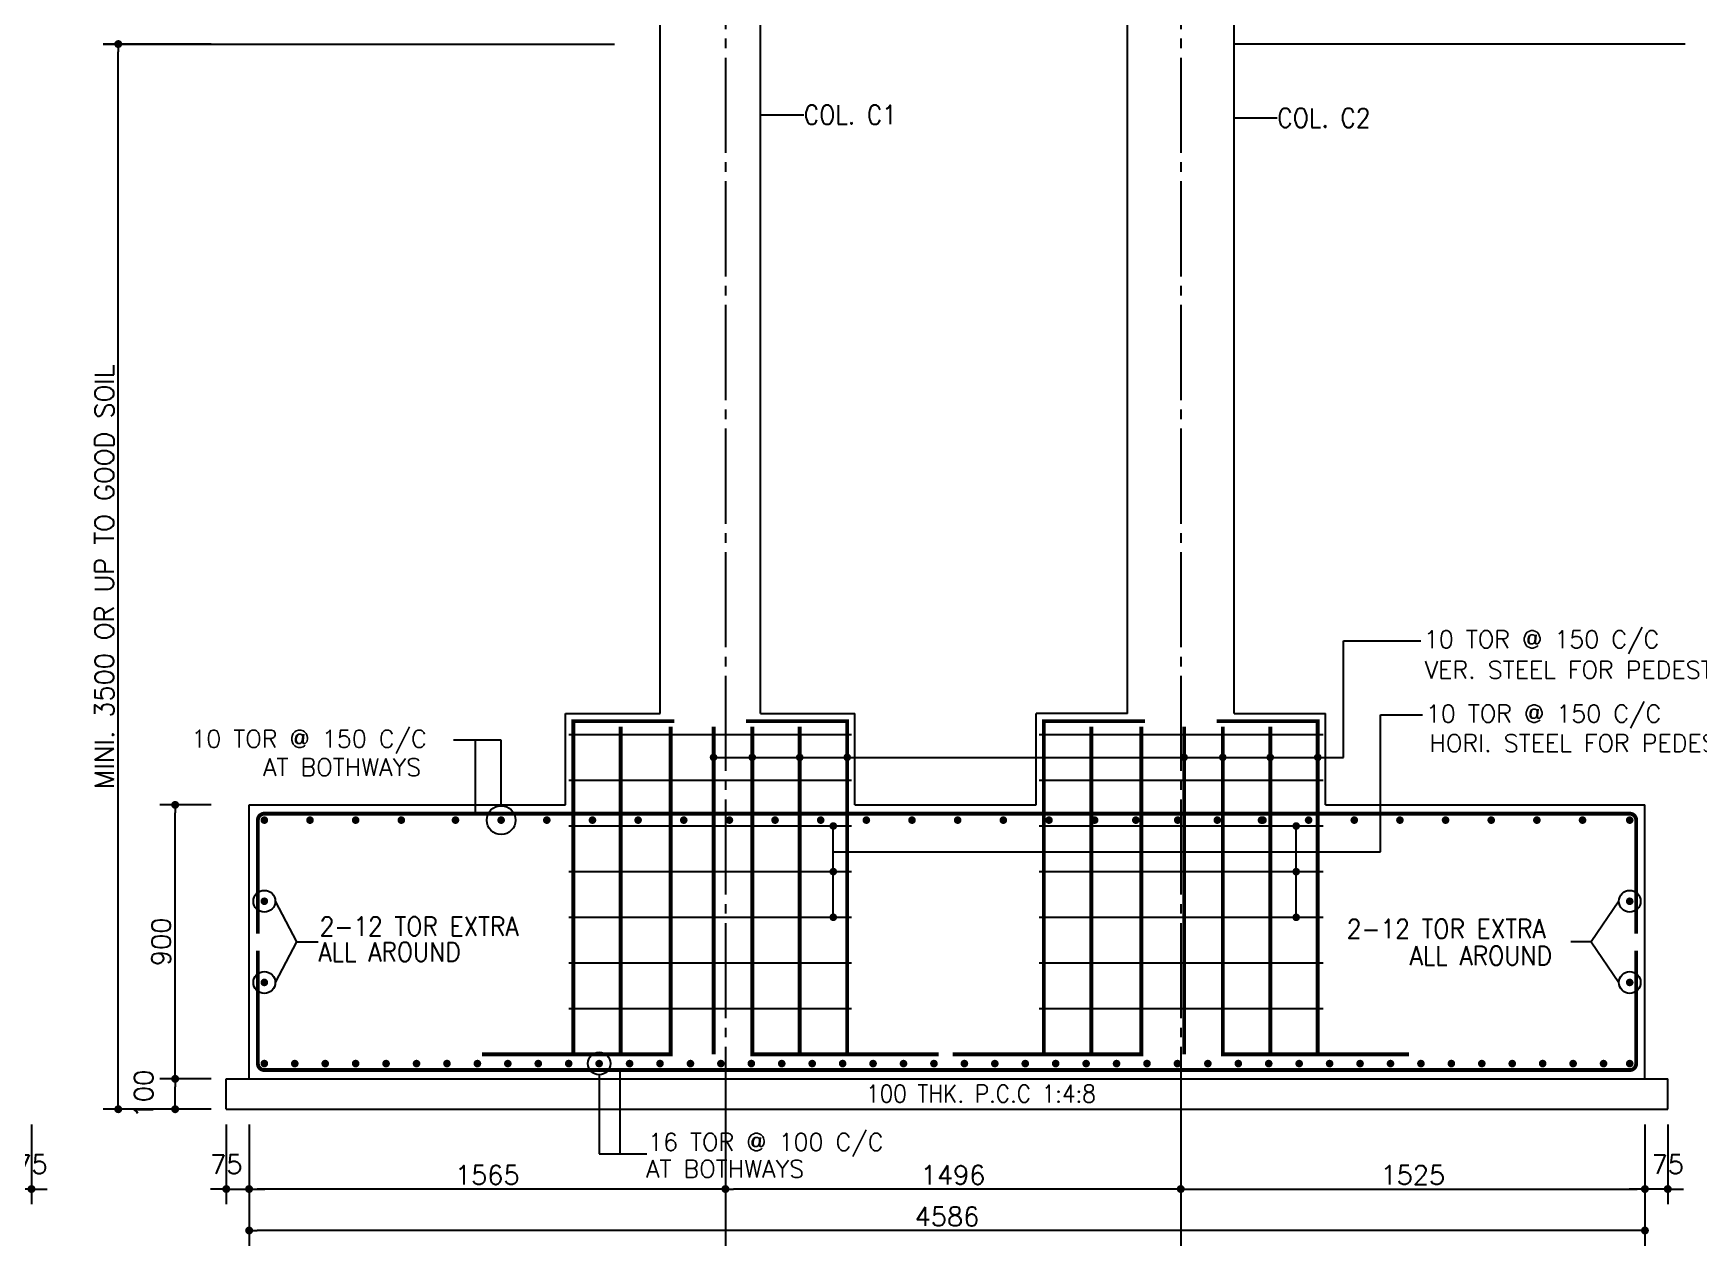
# Model space of a CAD drawing. Extents: x -200722 to 834823, y -494970 to 88783.
# Drawn here: x 491983 to 513870, y -77913 to -61978 of the extents above; entities that cross this region are included whole.
import ezdxf
from ezdxf.enums import TextEntityAlignment as Align

# ---------------------------------------------------------------- set-up
doc = ezdxf.new("R2010")
doc.units = 0
doc.header["$LTSCALE"] = 100
doc.header["$MEASUREMENT"] = 0
doc.header["$PDMODE"] = 34
for name, pattern in [('ACAD_ISO04W100', [30, 24, -3, 0, -3]), ('CL', [3.25, 2.5, -0.25, 0.25, -0.25]), ('HIDDEN', [0.375, 0.25, -0.125])]:
    doc.linetypes.add(name, pattern=pattern)
doc.layers.get('0').update_dxf_attribs({"linetype": 'CONTINUOUS'})
doc.layers.get('DEFPOINTS').update_dxf_attribs({"linetype": 'CONTINUOUS'})
for name, color, linetype in [('5', 4, 'CONTINUOUS'), ('A-Grid', 5, 'ACAD_ISO04W100'), ('BEAM', 4, 'CONTINUOUS'), ('STEEL', 6, 'CONTINUOUS'), ('TEXT', 2, 'CONTINUOUS')]:
    doc.layers.add(name, color=color, linetype=linetype)
doc.styles.add('ROMANS', font='romans.shx')
doc.styles.get("Standard").update_dxf_attribs({"font": 'simplex.shx'})
doc.dimstyles.new('STANDARD$0', dxfattribs={"dimtxt": 2.5, "dimasz": 2.5, "dimexe": 2, "dimexo": 0.7, "dimgap": 0.9, "dimtad": 1, "dimdec": 0, "dimdsep": 46, "dimtxsty": 'ROMANS', "dimcen": 0.09, "dimclrd": 4, "dimclre": 4, "dimclrt": 3, "dimadec": 0, "dimazin": 0, "dimtfac": 1, "dimtdec": 0, "dimtmove": 0, "dimatfit": 3, "dimfxl": 1, "dimtolj": 1, "dimtzin": 0, "dimarcsym": 0})

# ---------------------------------------------------------------- blocks, each defined once
blk = doc.blocks.new('DOT')
at = {"color": 0, "linetype": 'ByBlock'}
blk.add_line((-0.5, 0), (-1, 0), dxfattribs=at)
at = {"color": 0, "linetype": 'ByBlock', "const_width": 0.5}
blk.add_lwpolyline([(-0.25, 0, 1), (0.25, 0, 1)], format="xyb", close=True, dxfattribs=at)
blk = doc.blocks.new('*D752')
at = {"layer": 'BEAM', "color": 0, "lineweight": -2, "transparency": 16777216}
for p, q in [((494319, -75719), (493647, -75719)), ((493847, -76015), (493847, -75823)), ((494319, -76119), (493647, -76119))]:
    blk.add_line(p, q, dxfattribs=at)
at = {"layer": 'DEFPOINTS', "color": 0, "lineweight": -3, "transparency": 16777216}
for p in [(493847, -75719), (494519, -75719), (494519, -76119)]:
    blk.add_point(p, dxfattribs=at)
at = {"layer": 'BEAM', "color": 0, "lineweight": -2, "transparency": 16777216, "xscale": 104, "yscale": 104, "zscale": 104}
for p, rotation in [((493847, -75719), 90), ((493847, -76119), 270)]:
    blk.add_blockref('DOT', p, dxfattribs=dict(at, rotation=rotation))
at = {"layer": 'BEAM', "color": 0, "transparency": 16777216, "insert": (493433, -75919), "char_height": 248, "attachment_point": 5, "rotation": 90}
blk.add_mtext('\\A1;100', dxfattribs=at)
blk = doc.blocks.new('_DOT')
at = {"color": 0, "linetype": 'ByBlock'}
blk.add_line((-0.5, 0), (-1, 0), dxfattribs=at)
at = {"color": 0, "linetype": 'ByBlock', "const_width": 0.5}
blk.add_lwpolyline([(-0.25, 0, 1), (0.25, 0, 1)], format="xyb", close=True, dxfattribs=at)
blk = doc.blocks.new('*D753')
at = {"layer": 'BEAM', "color": 0, "lineweight": -2, "transparency": 16777216}
for p, q in [((494319, -72119), (493647, -72119)), ((493847, -75615), (493847, -72223)), ((494319, -75719), (493647, -75719))]:
    blk.add_line(p, q, dxfattribs=at)
at = {"layer": 'DEFPOINTS', "color": 0, "lineweight": -3, "transparency": 16777216}
for p in [(493847, -72119), (494519, -72119, 2867), (494519, -75719)]:
    blk.add_point(p, dxfattribs=at)
at = {"layer": 'BEAM', "color": 0, "lineweight": -2, "transparency": 16777216, "xscale": 104, "yscale": 104, "zscale": 104}
for p, rotation in [((493847, -72119), 90), ((493847, -75719), 270)]:
    blk.add_blockref('DOT', p, dxfattribs=dict(at, rotation=rotation))
at = {"layer": 'BEAM', "color": 0, "transparency": 16777216, "insert": (493663, -73919), "char_height": 248, "attachment_point": 5, "rotation": 90}
blk.add_mtext('\\A1;900', dxfattribs=at)
blk = doc.blocks.new('*D754')
at = {"layer": 'BEAM', "color": 0, "lineweight": -2, "transparency": 16777216}
for p, q in [((494319, -62119), (492899, -62119)), ((493099, -76015), (493099, -62223)), ((494319, -76119), (492899, -76119))]:
    blk.add_line(p, q, dxfattribs=at)
at = {"layer": 'DEFPOINTS', "color": 0, "lineweight": -3, "transparency": 16777216}
for p in [(493099, -62119), (494519, -62119), (494519, -76119)]:
    blk.add_point(p, dxfattribs=at)
at = {"layer": 'BEAM', "color": 0, "lineweight": -2, "transparency": 16777216, "xscale": 104, "yscale": 104, "zscale": 104}
for p, rotation in [((493099, -62119), 90), ((493099, -76119), 270)]:
    blk.add_blockref('DOT', p, dxfattribs=dict(at, rotation=rotation))
at = {"layer": 'BEAM', "color": 0, "transparency": 16777216, "insert": (492915, -69119), "char_height": 248, "attachment_point": 5, "rotation": 90}
blk.add_mtext('\\A1;{\\C4;MINI. 3500 OR UP TO GOOD SOIL}', dxfattribs=at)
blk = doc.blocks.new('*D755')
at = {"layer": 'BEAM', "color": 0, "lineweight": -2, "transparency": 16777216}
for p, q in [((494519, -76319), (494519, -77368)), ((494819, -76319), (494819, -77368)), ((494415, -77168), (494311, -77168)), ((494519, -77168), (494819, -77168)), ((494923, -77168), (495027, -77168))]:
    blk.add_line(p, q, dxfattribs=at)
at = {"layer": 'DEFPOINTS', "color": 0, "lineweight": -3, "transparency": 16777216}
for p in [(494519, -76119), (494819, -76119), (494819, -77168)]:
    blk.add_point(p, dxfattribs=at)
at = {"layer": 'BEAM', "color": 0, "lineweight": -2, "transparency": 16777216, "xscale": 104, "yscale": 104, "zscale": 104}
blk.add_blockref('DOT', (494519, -77168), dxfattribs=at)
at = {"layer": 'BEAM', "color": 0, "lineweight": -2, "transparency": 16777216, "xscale": 104, "yscale": 104, "zscale": 104, "rotation": 180}
blk.add_blockref('DOT', (494819, -77168), dxfattribs=at)
at = {"layer": 'BEAM', "color": 0, "transparency": 16777216, "insert": (494519, -76843), "char_height": 248, "attachment_point": 5}
blk.add_mtext('\\A1;75', dxfattribs=at)
blk = doc.blocks.new('*D756')
at = {"layer": 'BEAM', "color": 0, "lineweight": -2, "transparency": 16777216}
for p, q in [((494819, -76319), (494819, -77368)), ((501079, -76319), (501079, -77368)), ((500975, -77168), (494923, -77168))]:
    blk.add_line(p, q, dxfattribs=at)
at = {"layer": 'DEFPOINTS', "color": 0, "lineweight": -3, "transparency": 16777216}
for p in [(494819, -76119), (501079, -76119, 35449), (494819, -77168)]:
    blk.add_point(p, dxfattribs=at)
at = {"layer": 'BEAM', "color": 0, "lineweight": -2, "transparency": 16777216, "xscale": 104, "yscale": 104, "zscale": 104, "rotation": 180}
blk.add_blockref('DOT', (494819, -77168), dxfattribs=at)
at = {"layer": 'BEAM', "color": 0, "lineweight": -2, "transparency": 16777216, "xscale": 104, "yscale": 104, "zscale": 104}
blk.add_blockref('DOT', (501079, -77168), dxfattribs=at)
at = {"layer": 'BEAM', "color": 0, "transparency": 16777216, "insert": (497949, -76984), "char_height": 248, "attachment_point": 5}
blk.add_mtext('\\A1;1565', dxfattribs=at)
blk = doc.blocks.new('*D757')
at = {"layer": 'BEAM', "color": 0, "lineweight": -2, "transparency": 16777216}
for p, q in [((507063, -76319), (507063, -77368)), ((513163, -76319), (513163, -77368)), ((507167, -77168), (513059, -77168))]:
    blk.add_line(p, q, dxfattribs=at)
at = {"layer": 'DEFPOINTS', "color": 0, "lineweight": -3, "transparency": 16777216}
for p in [(507063, -76119, -225), (513163, -76119, -421), (513163, -77168)]:
    blk.add_point(p, dxfattribs=at)
at = {"layer": 'BEAM', "color": 0, "lineweight": -2, "transparency": 16777216, "xscale": 104, "yscale": 104, "zscale": 104, "rotation": 180}
blk.add_blockref('DOT', (507063, -77168), dxfattribs=at)
at = {"layer": 'BEAM', "color": 0, "lineweight": -2, "transparency": 16777216, "xscale": 104, "yscale": 104, "zscale": 104}
blk.add_blockref('DOT', (513163, -77168), dxfattribs=at)
at = {"layer": 'BEAM', "color": 0, "transparency": 16777216, "insert": (510113, -76984), "char_height": 248, "attachment_point": 5}
blk.add_mtext('\\A1;1525', dxfattribs=at)
blk = doc.blocks.new('*D758')
at = {"layer": 'BEAM', "color": 0, "lineweight": -2, "transparency": 16777216}
for p, q in [((513163, -76319), (513163, -77368)), ((513463, -76319), (513463, -77368)), ((513059, -77168), (512955, -77168)), ((513463, -77168), (513163, -77168)), ((513567, -77168), (513671, -77168))]:
    blk.add_line(p, q, dxfattribs=at)
at = {"layer": 'DEFPOINTS', "color": 0, "lineweight": -3, "transparency": 16777216}
for p in [(513163, -76119), (513463, -76119), (513163, -77168)]:
    blk.add_point(p, dxfattribs=at)
at = {"layer": 'BEAM', "color": 0, "lineweight": -2, "transparency": 16777216, "xscale": 104, "yscale": 104, "zscale": 104}
blk.add_blockref('DOT', (513163, -77168), dxfattribs=at)
at = {"layer": 'BEAM', "color": 0, "lineweight": -2, "transparency": 16777216, "xscale": 104, "yscale": 104, "zscale": 104, "rotation": 180}
blk.add_blockref('DOT', (513463, -77168), dxfattribs=at)
at = {"layer": 'BEAM', "color": 0, "transparency": 16777216, "insert": (513463, -76843), "char_height": 248, "attachment_point": 5}
blk.add_mtext('\\A1;75', dxfattribs=at)
blk = doc.blocks.new('*D759')
at = {"layer": 'BEAM', "color": 0, "lineweight": -2, "transparency": 16777216}
for p, q in [((494819, -76319), (494819, -77913)), ((513163, -76319), (513163, -77913)), ((513059, -77713), (494923, -77713))]:
    blk.add_line(p, q, dxfattribs=at)
at = {"layer": 'DEFPOINTS', "color": 0, "lineweight": -3, "transparency": 16777216}
for p in [(494819, -76119, -29786), (513163, -76119, -421), (494819, -77713)]:
    blk.add_point(p, dxfattribs=at)
at = {"layer": 'BEAM', "color": 0, "lineweight": -2, "transparency": 16777216, "xscale": 104, "yscale": 104, "zscale": 104, "rotation": 180}
blk.add_blockref('DOT', (494819, -77713), dxfattribs=at)
at = {"layer": 'BEAM', "color": 0, "lineweight": -2, "transparency": 16777216, "xscale": 104, "yscale": 104, "zscale": 104}
blk.add_blockref('DOT', (513163, -77713), dxfattribs=at)
at = {"layer": 'BEAM', "color": 0, "transparency": 16777216, "insert": (503991, -77529), "char_height": 248, "attachment_point": 5}
blk.add_mtext('\\A1;4586', dxfattribs=at)
blk = doc.blocks.new('*D760')
at = {"layer": 'BEAM', "color": 0, "lineweight": -2, "transparency": 16777216}
for p, q in [((501079, -76319), (501079, -77368)), ((507063, -76319), (507063, -77368)), ((506959, -77168), (501183, -77168))]:
    blk.add_line(p, q, dxfattribs=at)
at = {"layer": 'DEFPOINTS', "color": 0, "lineweight": -3, "transparency": 16777216}
for p in [(501079, -76119, -418), (507063, -76119, -225), (501079, -77168)]:
    blk.add_point(p, dxfattribs=at)
at = {"layer": 'BEAM', "color": 0, "lineweight": -2, "transparency": 16777216, "xscale": 104, "yscale": 104, "zscale": 104, "rotation": 180}
blk.add_blockref('DOT', (501079, -77168), dxfattribs=at)
at = {"layer": 'BEAM', "color": 0, "lineweight": -2, "transparency": 16777216, "xscale": 104, "yscale": 104, "zscale": 104}
blk.add_blockref('DOT', (507063, -77168), dxfattribs=at)
at = {"layer": 'BEAM', "color": 0, "transparency": 16777216, "insert": (504071, -76984), "char_height": 248, "attachment_point": 5}
blk.add_mtext('\\A1;1496', dxfattribs=at)
blk = doc.blocks.new('*D936')
at = {"layer": 'BEAM', "color": 0, "lineweight": -2, "transparency": 16777216}
for p, q in [((491659, -76319), (491659, -77368)), ((491959, -76319), (491959, -77368)), ((491555, -77168), (491451, -77168)), ((491959, -77168), (491659, -77168)), ((492063, -77168), (492167, -77168))]:
    blk.add_line(p, q, dxfattribs=at)
at = {"layer": 'DEFPOINTS', "color": 0, "lineweight": -3, "transparency": 16777216}
for p in [(491659, -76119), (491959, -76119), (491659, -77168)]:
    blk.add_point(p, dxfattribs=at)
at = {"layer": 'BEAM', "color": 0, "lineweight": -2, "transparency": 16777216, "xscale": 104, "yscale": 104, "zscale": 104}
blk.add_blockref('DOT', (491659, -77168), dxfattribs=at)
at = {"layer": 'BEAM', "color": 0, "lineweight": -2, "transparency": 16777216, "xscale": 104, "yscale": 104, "zscale": 104, "rotation": 180}
blk.add_blockref('DOT', (491959, -77168), dxfattribs=at)
at = {"layer": 'BEAM', "color": 0, "transparency": 16777216, "insert": (491959, -76843), "char_height": 248, "attachment_point": 5}
blk.add_mtext('\\A1;75', dxfattribs=at)

msp = doc.modelspace()

# ---------------------------------------------------------------- linework, layer by layer
at = {"layer": '5', "color": 18, "lineweight": -3, "ltscale": 0.4, "true_color": 0x000000}
for p, q in [((500219.1, -70919.2, -18549), (500219.1, -60673.1, -20786.5)), ((501539.1, -70919.2, -17529.6), (501539.1, -60673.1, -19767.1)), ((506363.1, -70919.2, -18549), (506363.1, -60673.1, -20786.5)), ((507763.1, -70919.2, 11237.5), (507763.1, -60673.1, 9000)), ((492898.9, -62119.2, -66360.4), (499619.1, -62119.2, -37875.1)), ((513691.9, -62119.2, -46260.1), (507763.1, -62119.2, -37875.1)), ((498979.1, -72119.2, -18287), (498979.1, -70919.2, -18287)), ((498979.1, -70919.2, -19391), (500219.1, -70919.2, -11696.2)), ((501539.1, -70919.2, -19399.5), (502779.1, -70919.2, -24334.7)), ((502779.1, -72119.2, -18287), (502779.1, -70919.2, -18287)), ((506363.1, -70919.2, -45088.2), (505163.1, -70919.2, -45208)), ((505163.1, -72119.2, -18287), (505163.1, -70919.2, -18287)), ((507763.1, -70919.2, -45088.2), (508963.1, -70919.2, -45208)), ((508963.1, -72119.2, -18287), (508963.1, -70919.2, -18287)), ((494819.1, -75719.2, -18287), (494819.1, -72119.2, -15419.5)), ((494819.1, -72119.2, -45206), (498979.1, -72119.2, -19391)), ((502779.1, -72119.2, -24334.7), (505163.1, -72119.2, -33823.1)), ((508963.1, -72119.2, -45208), (513163.1, -72119.2, -45627.3)), ((513163.1, -75719.2, -18708.3), (513163.1, -72119.2, -15840.8)), ((494519.1, -75719.2, -48073.5), (513463.1, -75719.2, -48494.8)), ((494519.1, -76119.2, -18287), (494519.1, -75719.2, -18287)), ((513463.1, -76119.2, -18708.3), (513463.1, -75719.2, -18708.3)), ((494519.1, -76119.2, -48073.5), (513463.1, -76119.2, -48494.8))]:
    msp.add_line(p, q, dxfattribs=at)
at = {"layer": 'A-Grid', "color": 8, "linetype": 'CL', "ltscale": 5}
for points, elevation in [([(501079.1, -60673.1), (501079.1, -77912.7)], -20135), ([(507063.1, -60673.1), (507063.1, -77912.7)], -18287)]:
    msp.add_lwpolyline(points, dxfattribs=dict(at, elevation=elevation))
at = {"layer": 'STEEL', "color": 3, "linetype": 'HIDDEN', "lineweight": -3, "ltscale": 10}
for points, const_width, elevation in [([(500409.3, -71019.2), (499079.1, -71019.2), (499079.1, -75396.3), (497879.1, -75396.3)], 50.8, -24334.7), ([(499703.1, -71089.8), (499703.1, -75396.3), (498503.1, -75396.3)], 50.8, -24334.7), ([(500359.8, -71089.8), (500359.8, -75396.3), (499159.8, -75396.3)], 50.8, -24334.7), ([(500923, -71089.8), (500923, -75396.3)], 50.8, -24334.7), ([(501349, -71019.2), (502679.1, -71019.2), (502679.1, -75396.3), (503879.1, -75396.3)], 50.8, -24334.7), ([(501431.1, -71089.8), (501431.1, -75396.3), (502631.1, -75396.3)], 50.8, -24334.7), ([(502055.1, -71089.8), (502055.1, -75396.3), (503255.1, -75396.3)], 50.8, -24334.7), ([(506593.3, -71019.2), (505263.1, -71019.2), (505263.1, -75396.3), (504063.1, -75396.3)], 50.8, -45208), ([(505887.1, -71089.8), (505887.1, -75396.3), (504687.1, -75396.3)], 50.8, -45208), ([(506543.8, -71089.8), (506543.8, -75396.3), (505343.8, -75396.3)], 50.8, -45208), ([(507107, -71089.8), (507107, -75396.3)], 50.8, -45208), ([(507533, -71019.2), (508863.1, -71019.2), (508863.1, -75396.3), (510063.1, -75396.3)], 50.8, -45208), ([(507615.1, -71089.8), (507615.1, -75396.3), (508815.1, -75396.3)], 50.8, -45208), ([(508239.1, -71089.8), (508239.1, -75396.3), (509439.1, -75396.3)], 50.8, -45208), ([(502736.7, -71196.3), (499017, -71196.3)], 25.4, -24334.7), ([(508934.7, -71196.3), (505201, -71196.3)], 25.4, -45208), ([(502736.7, -71796.3), (499017, -71796.3)], 25.4, -24334.7), ([(508934.7, -71796.3), (505201, -71796.3)], 25.4, -45208), ([(502736.7, -72396.3), (499017, -72396.3)], 25.4, -24334.7), ([(508934.7, -72396.3), (505201, -72396.3)], 25.4, -45208), ([(502736.7, -72996.3), (499017, -72996.3)], 25.4, -24334.7), ([(508934.7, -72996.3), (505201, -72996.3)], 25.4, -45208), ([(502736.7, -73596.3), (499017, -73596.3)], 25.4, -24334.7), ([(508934.7, -73596.3), (505201, -73596.3)], 25.4, -45208), ([(502736.7, -74196.3), (499017, -74196.3)], 25.4, -24334.7), ([(508934.7, -74196.3), (505201, -74196.3)], 25.4, -45208), ([(502736.7, -74796.3), (499017, -74796.3)], 25.4, -24334.7), ([(508934.7, -74796.3), (505201, -74796.3)], 25.4, -45208)]:
    msp.add_lwpolyline(points, dxfattribs=dict(at, const_width=const_width, elevation=elevation))
at = {"layer": 'STEEL', "color": 18, "lineweight": -3, "ltscale": 0.4, "true_color": 0x000000, "const_width": 50.8, "elevation": 11499.5}
for points in [[(513048.1, -73810.4), (513048.1, -72319.2, 0.4142136), (512963.1, -72234.2), (495019.1, -72234.2, 0.4142136), (494934.1, -72319.2), (494934.1, -73810.4)], [(513048.1, -74033.1), (513048.1, -75519.2, -0.4142136), (512963.1, -75604.2), (495019.1, -75604.2, -0.4142136), (494934.1, -75519.2), (494934.1, -74033.1)]]:
    msp.add_lwpolyline(points, format="xyb", dxfattribs=at)
at = {"layer": 'STEEL', "color": 18, "lineweight": -3, "ltscale": 0.4, "true_color": 0x000000, "const_width": 50}
for points, elevation in [([(495044.1, -72319.2, 1), (494994.1, -72319.2, 1)], -15419.5), ([(495644.1, -72319.2, 1), (495594.1, -72319.2, 1)], -15419.5), ([(496244.1, -72319.2, 1), (496194.1, -72319.2, 1)], -15419.5), ([(496844.1, -72319.2, 1), (496794.1, -72319.2, 1)], -15419.5), ([(497556, -72319.2, 1), (497506, -72319.2, 1)], 14367), ([(498156, -72319.2, 1), (498106, -72319.2, 1)], 14367), ([(498756, -72319.2, 1), (498706, -72319.2, 1)], 14367), ([(499356, -72319.2, 1), (499306, -72319.2, 1)], 14367), ([(499956, -72319.2, 1), (499906, -72319.2, 1)], 14367), ([(500556, -72319.2, 1), (500506, -72319.2, 1)], 14367), ([(501156, -72319.2, 1), (501106, -72319.2, 1)], 14367), ([(501756, -72319.2, 1), (501706, -72319.2, 1)], 14367), ([(502356, -72319.2, 1), (502306, -72319.2, 1)], 14367), ([(502956, -72319.2, 1), (502906, -72319.2, 1)], 14367), ([(503556, -72319.2, 1), (503506, -72319.2, 1)], 14367), ([(504156, -72319.2, 1), (504106, -72319.2, 1)], 14367), ([(504756, -72319.2, 1), (504706, -72319.2, 1)], 14367), ([(505356, -72319.2, 1), (505306, -72319.2, 1)], 14367), ([(505956, -72319.2, 1), (505906, -72319.2, 1)], 14367), ([(506447.2, -72319.2, -1), (506497.2, -72319.2, -1)], -15419.5), ([(506997.9, -72319.2, -1), (507047.9, -72319.2, -1)], -15419.5), ([(507518.1, -72319.2, -1), (507568.1, -72319.2, -1)], -15419.5), ([(508148.1, -72319.2, 1), (508098.1, -72319.2, 1)], -15419.5), ([(508118.1, -72319.2, -1), (508168.1, -72319.2, -1)], -15419.5), ([(508718.1, -72319.2, -1), (508768.1, -72319.2, -1)], -15419.5), ([(509318.1, -72319.2, -1), (509368.1, -72319.2, -1)], -15419.5), ([(509918.1, -72319.2, -1), (509968.1, -72319.2, -1)], -15419.5), ([(510518.1, -72319.2, -1), (510568.1, -72319.2, -1)], -15419.5), ([(511118.1, -72319.2, -1), (511168.1, -72319.2, -1)], -15419.5), ([(511718.1, -72319.2, -1), (511768.1, -72319.2, -1)], -15419.5), ([(512318.1, -72319.2, -1), (512368.1, -72319.2, -1)], -15419.5), ([(512938.1, -72319.2, -1), (512988.1, -72319.2, -1)], -15840.8), ([(495044.1, -73385.8, -1), (494994.1, -73385.8, -1)], -16375.3), ([(512988.1, -73385.8, -1), (512938.1, -73385.8, -1)], -16796.7), ([(495044.1, -74452.5, -1), (494994.1, -74452.5, -1)], -17331.2), ([(512988.1, -74452.5, -1), (512938.1, -74452.5, -1)], -17752.5), ([(495044.1, -75519.2, -1), (494994.1, -75519.2, -1)], -18287), ([(495444.1, -75519.2, -1), (495394.1, -75519.2, -1)], -18287), ([(495844.1, -75519.2, -1), (495794.1, -75519.2, -1)], -18287), ([(496244.1, -75519.2, -1), (496194.1, -75519.2, -1)], -18287), ([(496644.1, -75519.2, -1), (496594.1, -75519.2, -1)], -18287), ([(497044.1, -75519.2, -1), (496994.1, -75519.2, -1)], -18287), ([(497444.1, -75519.2, -1), (497394.1, -75519.2, -1)], -18287), ([(497844.1, -75519.2, -1), (497794.1, -75519.2, -1)], -18287), ([(498244.1, -75519.2, -1), (498194.1, -75519.2, -1)], -18287), ([(498644.1, -75519.2, -1), (498594.1, -75519.2, -1)], -18287), ([(499044.1, -75519.2, -1), (498994.1, -75519.2, -1)], -18287), ([(499444.1, -75519.2, -1), (499394.1, -75519.2, -1)], -18287), ([(499844.1, -75519.2, -1), (499794.1, -75519.2, -1)], -18287), ([(500244.1, -75519.2, -1), (500194.1, -75519.2, -1)], -18287), ([(500644.1, -75519.2, -1), (500594.1, -75519.2, -1)], -18287), ([(501044.1, -75519.2, -1), (500994.1, -75519.2, -1)], -18287), ([(501444.1, -75519.2, -1), (501394.1, -75519.2, -1)], -18287), ([(501844.1, -75519.2, -1), (501794.1, -75519.2, -1)], -18287), ([(502244.1, -75519.2, -1), (502194.1, -75519.2, -1)], -18287), ([(502644.1, -75519.2, -1), (502594.1, -75519.2, -1)], -18287), ([(503044.1, -75519.2, -1), (502994.1, -75519.2, -1)], -18287), ([(503444.1, -75519.2, -1), (503394.1, -75519.2, -1)], -18287), ([(503844.1, -75519.2, -1), (503794.1, -75519.2, -1)], -18287), ([(504244.1, -75519.2, -1), (504194.1, -75519.2, -1)], -18287), ([(504644.1, -75519.2, -1), (504594.1, -75519.2, -1)], -18287), ([(505044.1, -75519.2, -1), (504994.1, -75519.2, -1)], -18287), ([(505444.1, -75519.2, -1), (505394.1, -75519.2, -1)], -18287), ([(505844.1, -75519.2, -1), (505794.1, -75519.2, -1)], -18287), ([(506244.1, -75519.2, -1), (506194.1, -75519.2, -1)], -18287), ([(506644.1, -75519.2, -1), (506594.1, -75519.2, -1)], -18287), ([(507044.1, -75519.2, -1), (506994.1, -75519.2, -1)], -18287), ([(507444.1, -75519.2, -1), (507394.1, -75519.2, -1)], -18287), ([(507844.1, -75519.2, -1), (507794.1, -75519.2, -1)], -18287), ([(508244.1, -75519.2, -1), (508194.1, -75519.2, -1)], -18287), ([(508644.1, -75519.2, -1), (508594.1, -75519.2, -1)], -18287), ([(509044.1, -75519.2, -1), (508994.1, -75519.2, -1)], -18287), ([(509444.1, -75519.2, -1), (509394.1, -75519.2, -1)], -18287), ([(509844.1, -75519.2, -1), (509794.1, -75519.2, -1)], -18287), ([(510244.1, -75519.2, -1), (510194.1, -75519.2, -1)], -18287), ([(510644.1, -75519.2, -1), (510594.1, -75519.2, -1)], -18287), ([(511044.1, -75519.2, -1), (510994.1, -75519.2, -1)], -18287), ([(511444.1, -75519.2, -1), (511394.1, -75519.2, -1)], -18287), ([(511844.1, -75519.2, -1), (511794.1, -75519.2, -1)], -18287), ([(512244.1, -75519.2, -1), (512194.1, -75519.2, -1)], -18287), ([(512644.1, -75519.2, -1), (512594.1, -75519.2, -1)], -18287), ([(512938.1, -75519.2, 1), (512988.1, -75519.2, 1)], -18708.3)]:
    msp.add_lwpolyline(points, format="xyb", close=True, dxfattribs=dict(at, elevation=elevation))
at = {"layer": 'TEXT', "color": 18, "true_color": 0x000000}
for p, q in [((501539.1, -63048.1, -19710.9), (502107.9, -63048.1, -19710.9)), ((507763.1, -63089.8, 9045.9), (508331.9, -63089.8, 9045.9)), ((509200.4, -71494.4, -45208), (509200.4, -69962.8, -45208)), ((509200.4, -69962.8, -45208), (510217, -69962.8, -45208)), ((509687.1, -72734.2, -45208), (509687.1, -70936.1, -45208)), ((509687.1, -70936.1, -45208), (510241.3, -70936.1, -45208)), ((498131, -71269.2, 14367), (497505.2, -71269.2, 14367)), ((497793.4, -72234.2, 14367), (497793.4, -71269.2, 14367)), ((498131, -72130.3, 14367), (498131, -71269.2, 14367)), ((500923, -71494.4, -24334.7), (509200.4, -71494.4, -45208)), ((502496.6, -73596.3, -24334.7), (502496.6, -72396.3, -24334.7)), ((508579.9, -73596.3, -45208), (508579.9, -72396.3, -45208)), ((502496.6, -72734.2, -24583.1), (509687.1, -72734.2, -45208)), ((495162.4, -73385.8, -16375.3), (495439.8, -73919.2, -16853.2)), ((512819.8, -73385.8, -16796.7), (512456.9, -73919.2, -17274.6)), ((495439.8, -73919.2, -16853.2), (495162.4, -74452.5, -17331.2)), ((495439.8, -73919.2, -16853.2), (495728.4, -73919.2, -16853.2)), ((512456.9, -73919.2, -17274.6), (512191.3, -73919.2, -17274.6)), ((512456.9, -73919.2, -17274.6), (512819.8, -74452.5, -17752.5)), ((499419.1, -75667.6, -18287), (499419.1, -76703.9, -18287)), ((499690, -75604.2, -18287), (499690, -76703.9, -18287)), ((499419.1, -76703.9, -18287), (500045, -76703.9, -18287))]:
    msp.add_line(p, q, dxfattribs=at)
at = {"layer": 'TEXT', "color": 18, "true_color": 0x000000, "const_width": 50}
for points, elevation in [([(500898, -71494.4, -1), (500948, -71494.4, -1)], -24334.7), ([(501406.1, -71494.4, -1), (501456.1, -71494.4, -1)], -24334.7), ([(502030.1, -71494.4, -1), (502080.1, -71494.4, -1)], -24334.7), ([(502654.1, -71494.4, -1), (502704.1, -71494.4, -1)], -24334.7), ([(507082, -71494.4, -1), (507132, -71494.4, -1)], -45208), ([(507590.1, -71494.4, -1), (507640.1, -71494.4, -1)], -45208), ([(508214.1, -71494.4, -1), (508264.1, -71494.4, -1)], -45208), ([(508838.1, -71494.4, -1), (508888.1, -71494.4, -1)], -45208), ([(502471.6, -72396.3, -1), (502521.6, -72396.3, -1)], -24334.7), ([(508554.9, -72396.3, -1), (508604.9, -72396.3, -1)], -45208), ([(502471.6, -72996.3, -1), (502521.6, -72996.3, -1)], -24334.7), ([(508554.9, -72996.3, -1), (508604.9, -72996.3, -1)], -45208), ([(502471.6, -73596.3, -1), (502521.6, -73596.3, -1)], -24334.7), ([(508554.9, -73596.3, -1), (508604.9, -73596.3, -1)], -45208)]:
    msp.add_lwpolyline(points, format="xyb", close=True, dxfattribs=dict(at, elevation=elevation))
at = {"layer": 'TEXT', "color": 18, "true_color": 0x000000}
for centre, radius in [((498131, -72319.2, 14367), 188.9), ((495019.1, -73385.8, -16375.3), 143.3), ((512963.1, -73385.8, -16796.7), 143.3), ((495019.1, -74452.5, -17331.2), 143.3), ((512963.1, -74452.5, -17752.5), 143.3), ((499419.1, -75519.2, -18287), 148.4)]:
    msp.add_circle(centre, radius, dxfattribs=at)

# ---------------------------------------------------------------- texts
at = {"layer": 'TEXT', "color": 18, "true_color": 0x000000, "width": 0.9}
for s, p in [('COL. C1', (502107.9, -63048.1, -49497.4)), ('COL. C2', (508331.9, -63089.8, -20740.6)), ('2-12 TOR EXTRA', (495746.6, -73715.8, -46639.7)), ('2-12 TOR EXTRA', (509244.9, -73747.7, -47061.1)), ('ALL AROUND', (495728.4, -74051, -46639.7)), ('ALL AROUND', (510069.9, -74100.3, -47061.1))]:
    msp.add_text(s, height=250, dxfattribs=at).set_placement(p, align=Align.MIDDLE_LEFT)
at = {"layer": 'TEXT', "color": 18, "true_color": 0x000000}
for s, p in [('10 TOR @ 150 C/C', (510257, -70058.8, -48073.5)), ('VER. STEEL FOR PEDESTAL', (510268.7, -70458.7, -48073.5)), ('10 TOR @ 150 C/C', (510283.2, -71034.1, -48073.5)), ('10 TOR @ 150 C/C', (494059, -71364.8, 14367)), ('HORI. STEEL FOR PEDESTAL', (510331.1, -71422.3, -48073.5)), ('AT BOTHWAYS', (495001.2, -71737.5, 14367)), ('16 TOR @ 100 C/C', (500061.4, -76664.3, -18287)), ('AT BOTHWAYS', (500034.1, -77017.1, -18287))]:
    msp.add_text(s, height=230, dxfattribs=at).set_placement(p)
at = {"layer": 'TEXT', "color": 18, "ltscale": 5, "true_color": 0x000000, "style": 'ROMANS', "width": 0.9}
msp.add_text('100 THK. P.C.C 1:4:8', height=230, dxfattribs=at).set_placement((502929.1, -75914.5, -42323.7), align=Align.MIDDLE_LEFT)

# ---------------------------------------------------------------- dimensions: what is measured, and where the dimension line sits
at = {"layer": 'BEAM', "color": 18, "true_color": 0x000000}
dim = msp.add_linear_dim(base=(493098.9, -62119.2, -48073.5), p1=(494519.1, -76119.2, -48073.5), p2=(494519.1, -62119.2, -48073.5), angle=90, text='{\\C4;MINI. <> OR UP TO GOOD SOIL}', dimstyle='STANDARD$0', override={"dimscale": 8, "dimtxt": 31, "dimasz": 13, "dimexe": 25, "dimexo": 25, "dimgap": 7.5, "dimlfac": 0.25, "dimzin": 3, "dimtxsty": 'Standard', "dimblk": 'DOT', "dimcen": 3, "dimdle": 4, "dimclrd": 0, "dimclre": 0, "dimclrt": 0, "dimtmove": 2, "dimldrblk": 'DOT', "dimtzin": 3}, dxfattribs=at)
dim.commit()
dim.dimension.update_dxf_attribs({"geometry": '*D754', "text_midpoint": (492914.9, -69119.2, -48073.5)})
for base, p1, p2, angle, picture, middle in [((493846.6, -72119.2, -48073.5), (494519.1, -75719.2, -48073.5), (494519.1, -72119.2, -45206), 90, '*D753', (493662.6, -73919.2, -48073.5)), ((493846.6, -75719.2, -48073.5), (494519.1, -76119.2, -48073.5), (494519.1, -75719.2, -48073.5), 90, '*D752', (493432.6, -75919.2, -48073.5)), ((494819.1, -77167.5, -48073.5), (501079.1, -76119.2, -12624.2), (494819.1, -76119.2, -48073.5), 180, '*D756', (497949.1, -76983.5, -48073.5)), ((501079.1, -77167.5, -18287), (507063.1, -76119.2, -18511.9), (501079.1, -76119.2, -18704.6), 180, '*D760', (504071.1, -76983.5, -18287))]:
    dim = msp.add_linear_dim(base=base, p1=p1, p2=p2, angle=angle, dimstyle='STANDARD$0', override={"dimscale": 8, "dimtxt": 31, "dimasz": 13, "dimexe": 25, "dimexo": 25, "dimgap": 7.5, "dimlfac": 0.25, "dimzin": 3, "dimtxsty": 'Standard', "dimblk": 'DOT', "dimcen": 3, "dimdle": 4, "dimclrd": 0, "dimclre": 0, "dimclrt": 0, "dimtmove": 2, "dimldrblk": 'DOT', "dimtzin": 3}, dxfattribs=at)
    dim.commit()
    dim.dimension.update_dxf_attribs({"geometry": picture, "text_midpoint": middle})
for base, p1, p2, picture, middle in [((491658.8, -77167.5, -29786.5), (491958.8, -76119.2, -29786.5), (491658.8, -76119.2, -29786.5), '*D936', (491958.8, -76843.4, -29786.5)), ((513163.1, -77167.5, -48494.8), (513463.1, -76119.2, -48494.8), (513163.1, -76119.2, -48494.8), '*D758', (513463.1, -76843.4, -48494.8))]:
    dim = msp.add_linear_dim(base=base, p1=p1, p2=p2, angle=180, dimstyle='STANDARD$0', override={"dimscale": 8, "dimtxt": 31, "dimasz": 13, "dimexe": 25, "dimexo": 25, "dimgap": 7.5, "dimlfac": 0.25, "dimzin": 3, "dimtxsty": 'Standard', "dimblk": 'DOT', "dimcen": 3, "dimdle": 4, "dimclrd": 0, "dimclre": 0, "dimclrt": 0, "dimtmove": 2, "dimldrblk": 'DOT', "dimtzin": 3}, dxfattribs=at)
    dim.commit()
    dim.dimension.update_dxf_attribs({"geometry": picture, "text_midpoint": middle, "dimtype": 160})
dim = msp.add_linear_dim(base=(494819.1, -77167.5, -48073.5), p1=(494519.1, -76119.2, -48073.5), p2=(494819.1, -76119.2, -48073.5), dimstyle='STANDARD$0', override={"dimscale": 8, "dimtxt": 31, "dimasz": 13, "dimexe": 25, "dimexo": 25, "dimgap": 7.5, "dimlfac": 0.25, "dimzin": 3, "dimtxsty": 'Standard', "dimblk": 'DOT', "dimcen": 3, "dimdle": 4, "dimclrd": 0, "dimclre": 0, "dimclrt": 0, "dimtmove": 2, "dimldrblk": 'DOT', "dimtzin": 3}, dxfattribs=at)
dim.commit()
dim.dimension.update_dxf_attribs({"geometry": '*D755', "text_midpoint": (494519.1, -76843.4, -48073.5), "dimtype": 160})
for base, p1, p2, picture, middle in [((494819.1, -77712.7, -18287), (513163.1, -76119.2, -18708.3), (494819.1, -76119.2, -48073.5), '*D759', (503991.1, -77528.7, -18287)), ((513163.1, -77167.5, -18287), (507063.1, -76119.2, -18511.9), (513163.1, -76119.2, -18708.3), '*D757', (510113.1, -76983.5, -18287))]:
    dim = msp.add_linear_dim(base=base, p1=p1, p2=p2, dimstyle='STANDARD$0', override={"dimscale": 8, "dimtxt": 31, "dimasz": 13, "dimexe": 25, "dimexo": 25, "dimgap": 7.5, "dimlfac": 0.25, "dimzin": 3, "dimtxsty": 'Standard', "dimblk": 'DOT', "dimcen": 3, "dimdle": 4, "dimclrd": 0, "dimclre": 0, "dimclrt": 0, "dimtmove": 2, "dimldrblk": 'DOT', "dimtzin": 3}, dxfattribs=at)
    dim.commit()
    dim.dimension.update_dxf_attribs({"geometry": picture, "text_midpoint": middle})

doc.saveas('drawing.dxf')
